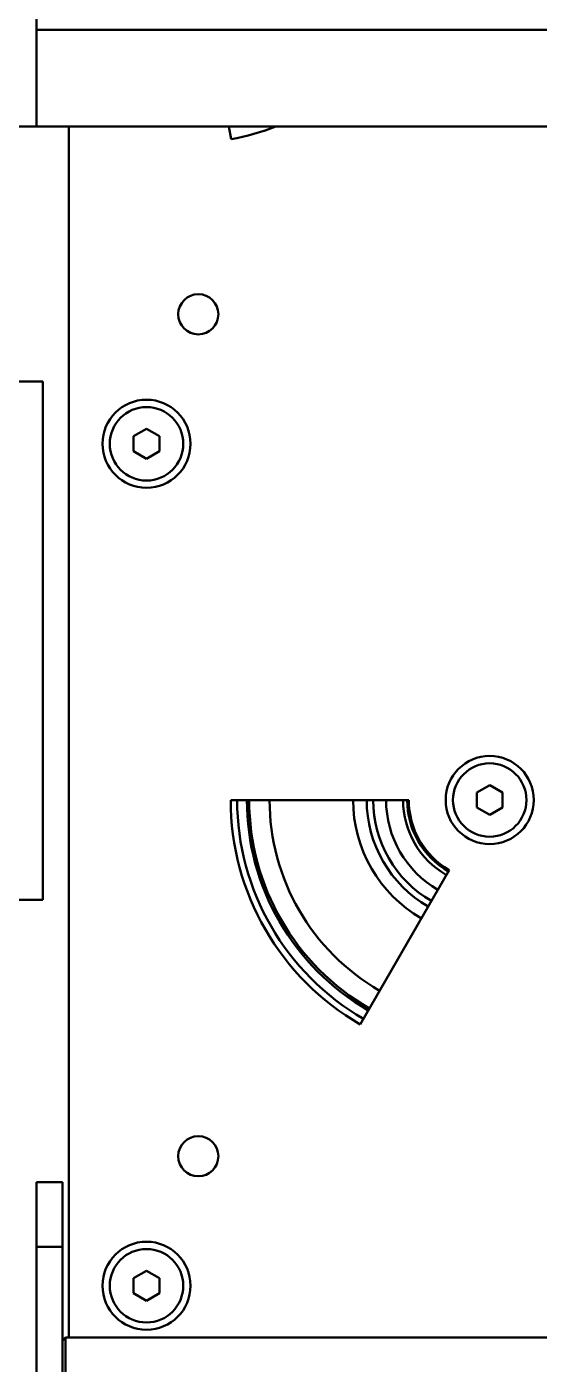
# Model space of a CAD drawing. Header units: millimetres. Extents: x 845401 to 948039, y 511594 to 550263.
# Drawn here: x 913122.7 to 913201.8, y 544542.1 to 544748.6 of the extents above; entities that cross this region are included whole.
import ezdxf

# ---------------------------------------------------------------- set-up
doc = ezdxf.new("R2010")
doc.units = ezdxf.units.MM
doc.layers.add('可见 (ISO)', color=7, linetype='Continuous', lineweight=50)

# ---------------------------------------------------------------- blocks, each defined once
blk = doc.blocks.new('A$C2A4E01FC')
at = {"layer": '可见 (ISO)', "color": 251}
for p, q in [((767.5, 743.85), (767.5, 712.85)), ((1587.5, 723.25), (767.5, 723.25)), ((767.5, 712.85), (767.5, 723.25)), ((767.5, 708.35), (767.5, 712.85)), ((767.5, 712.85), (767.5, 708.35)), ((767.5, 708.35), (763.5, 708.35)), ((767.5, 708.35), (912.5, 708.35)), ((772.5, 521.35), (772.5, 708.35)), ((797.58, 706.38), (797.23, 708.35)), ((764.5, 668.95), (768.5, 668.95)), ((768.5, 668.95), (768.5, 664.45)), ((768.5, 593.45), (768.5, 664.45)), ((782.5, 660.51), (784.5, 661.66)), ((784.5, 661.66), (786.5, 660.51)), ((782.5, 658.2), (782.5, 660.51)), ((786.5, 660.51), (786.5, 658.2)), ((784.5, 657.04), (782.5, 658.2)), ((786.5, 658.2), (784.5, 657.04)), ((835.5, 605.51), (837.5, 606.66)), ((835.5, 603.2), (835.5, 605.51)), ((837.5, 606.66), (839.5, 605.51)), ((839.5, 605.51), (839.5, 603.2)), ((797.5, 604.35), (825, 604.35)), ((837.5, 602.04), (835.5, 603.2)), ((839.5, 603.2), (837.5, 602.04)), ((768.5, 593.45), (768.5, 588.95)), ((831.25, 593.53), (817.5, 569.71)), ((764.5, 588.95), (768.5, 588.95)), ((771.5, 545.35), (767.5, 545.35)), ((767.5, 545.35), (767.5, 535.35)), ((771.5, 535.35), (771.5, 545.35)), ((767.5, 535.35), (771.5, 535.35)), ((767.5, 535.35), (767.5, 490.35)), ((771.5, 490.35), (771.5, 535.35)), ((782.5, 530.51), (784.5, 531.66)), ((784.5, 531.66), (786.5, 530.51)), ((782.5, 528.2), (782.5, 530.51)), ((786.5, 530.51), (786.5, 528.2)), ((784.5, 527.04), (782.5, 528.2)), ((786.5, 528.2), (784.5, 527.04)), ((771.5, 520.85), (772, 521.35)), ((772, 521.35), (772, 509.35)), ((942.5, 521.35), (772, 521.35))]:
    blk.add_line(p, q, dxfattribs=at)
for centre, radius in [((792.5, 679.35), 3.1), ((784.5, 659.35), 6.8), ((784.5, 659.35), 5.67), ((837.5, 604.35), 6.8), ((837.5, 604.35), 5.67), ((792.5, 549.35), 3.1), ((784.5, 529.35), 6.8), ((784.5, 529.35), 5.67)]:
    blk.add_circle(centre, radius, dxfattribs=at)
for centre, radius, start, end in [((791.5, 740.85), 35, 280, 291.7868), ((837.5, 604.35), 40, 180, 240), ((837.5, 604.35), 39, 180, 240), ((837.5, 604.35), 37.5, 180, 240), ((837.5, 604.35), 37.15, 180, 240), ((837.5, 604.35), 34, 180, 240), ((837.5, 604.35), 21.1, 180, 240), ((837.5, 604.35), 19, 180, 240), ((837.5, 604.35), 18, 180, 240), ((837.5, 604.35), 16, 180, 240), ((837.5, 604.35), 13.38, 180, 240), ((837.5, 604.35), 12.74, 180, 240), ((837.5, 604.35), 12.5, 180, 240), ((826.5, 604.08), 2.6, 234.247, 241.5296), ((830.85, 595.59), 2.6, 172.7039, 179.9864)]:
    blk.add_arc(centre, radius, start, end, dxfattribs=at)

msp = doc.modelspace()

# ---------------------------------------------------------------- block references
msp.add_blockref('A$C2A4E01FC', (912356.69, 544024.87))

doc.saveas('drawing.dxf')
